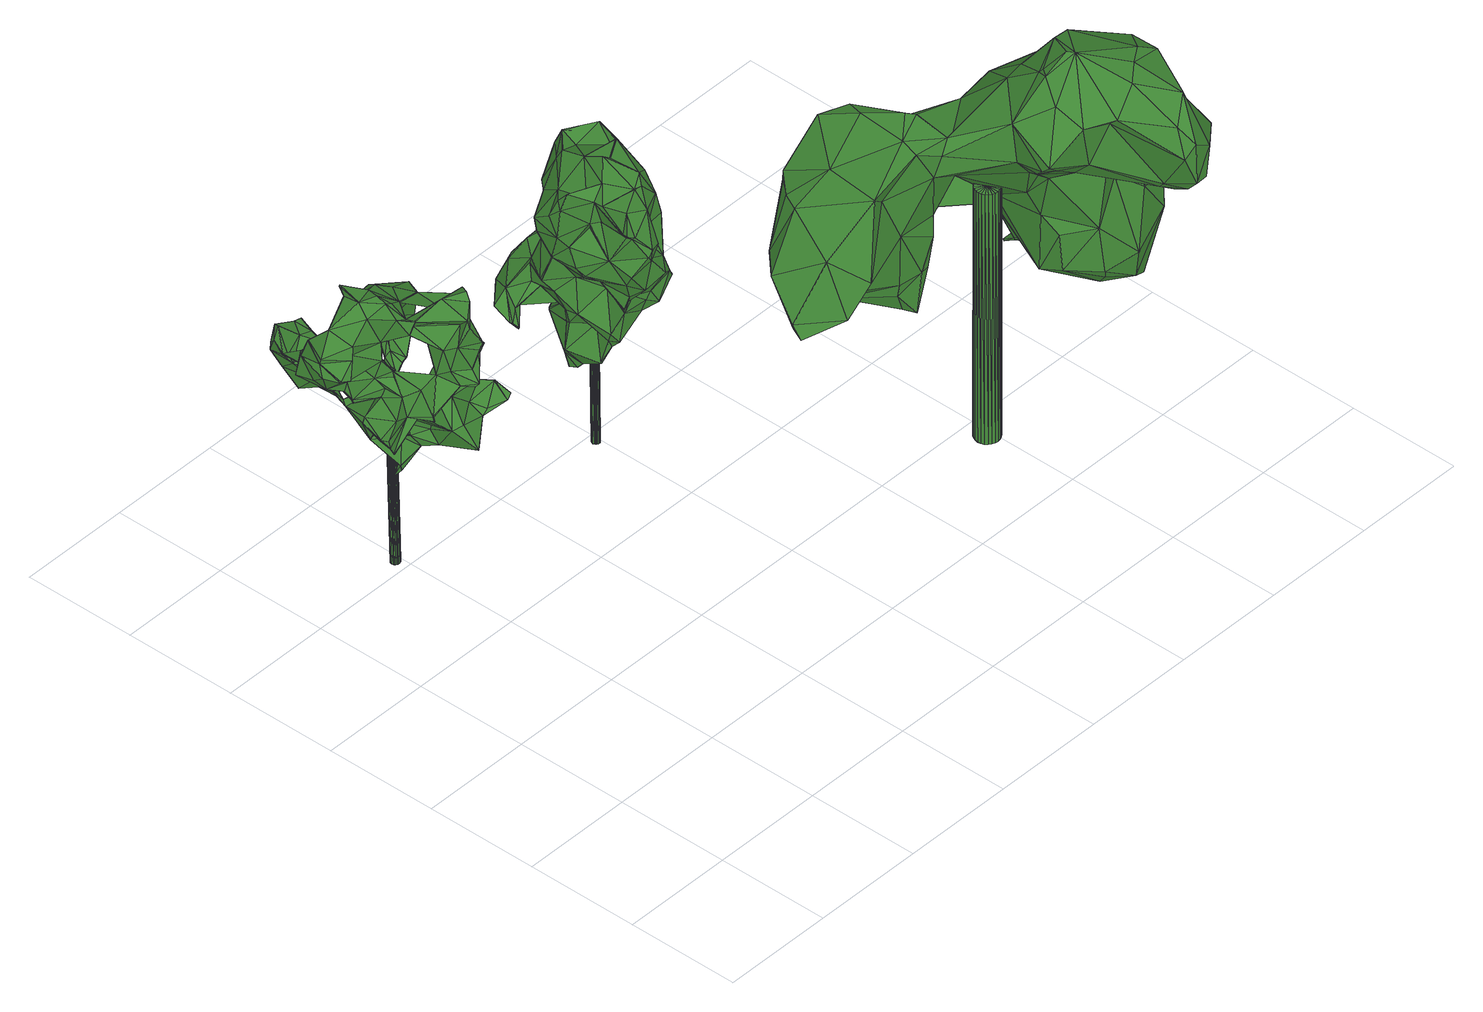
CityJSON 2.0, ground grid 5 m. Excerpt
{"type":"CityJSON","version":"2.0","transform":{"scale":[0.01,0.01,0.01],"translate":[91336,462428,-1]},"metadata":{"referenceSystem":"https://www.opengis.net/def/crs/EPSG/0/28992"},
"CityObjects":{
"tree1":{"type":"SolitaryVegetationObject","attributes":{"gtid":222,"crown_width_m":6.98,"crown_median_z":8.93,"trunk_H_m":9.17,"trunk_DBH_m":0.4,"trunk_radius_m":0.2,"trunk_base_height_m":-0.24,"original_gtid":"227"},"geometry":[{"type":"Solid","lod":"3","boundaries":[[[[0,1,2]],[[3,4,5]],[[6,1,0]],[[1,7,2]],[[8,9,10]],[[11,12,13]],[[14,15,16]],[[17,18,19]],[[20,19,18]],[[21,22,17]],[[23,24,25]],[[26,27,28]],[[29,30,31]],[[32,33,34]],[[35,36,37]],[[38,39,40]],[[41,39,38]],[[42,43,44]],[[45,46,47]],[[42,48,43]],[[49,50,40]],[[5,51,52]],[[53,52,51]],[[54,55,56]],[[57,58,59]],[[60,61,62]],[[63,64,20]],[[63,20,65]],[[52,53,66]],[[67,68,69]],[[69,68,70]],[[71,72,73]],[[62,17,74]],[[62,21,17]],[[75,76,7]],[[63,77,16]],[[34,78,79]],[[77,80,9]],[[81,9,80]],[[82,83,84]],[[82,84,85]],[[48,86,43]],[[38,87,88]],[[88,42,41]],[[44,41,42]],[[89,90,91]],[[2,7,76]],[[31,30,92]],[[70,68,93]],[[94,95,96]],[[36,97,98]],[[36,98,37]],[[99,55,100]],[[88,3,42]],[[101,102,103]],[[104,105,93]],[[5,42,3]],[[106,107,108]],[[107,106,109]],[[102,32,103]],[[110,111,65]],[[6,109,106]],[[106,112,6]],[[25,24,113]],[[24,19,113]],[[114,43,86]],[[44,43,114]],[[115,50,49]],[[116,117,103]],[[114,86,11]],[[114,11,13]],[[48,11,86]],[[118,119,120]],[[98,121,37]],[[63,122,77]],[[6,123,1]],[[7,1,123]],[[73,124,125]],[[73,125,71]],[[124,118,96]],[[126,127,128]],[[129,130,35]],[[131,132,133]],[[134,135,136]],[[137,134,136]],[[120,94,118]],[[138,139,140]],[[120,119,72]],[[14,141,15]],[[5,4,142]],[[143,135,144]],[[29,145,30]],[[146,7,123]],[[147,75,148]],[[56,98,97]],[[72,149,73]],[[90,150,101]],[[101,150,151]],[[152,151,150]],[[118,149,119]],[[124,149,118]],[[73,149,124]],[[72,119,149]],[[106,55,54]],[[71,125,153]],[[154,155,156]],[[157,94,120]],[[158,159,160]],[[31,161,66]],[[66,161,52]],[[75,162,76]],[[163,54,164]],[[103,132,165]],[[92,30,166]],[[167,58,168]],[[37,169,35]],[[66,53,81]],[[170,160,171]],[[172,60,173]],[[154,174,155]],[[10,155,174]],[[10,174,154]],[[34,175,176]],[[177,178,107]],[[179,133,176]],[[34,180,175]],[[10,181,182]],[[127,183,184]],[[185,78,47]],[[115,40,50]],[[186,187,188]],[[186,178,187]],[[179,189,133]],[[190,80,191]],[[190,81,80]],[[42,52,161]],[[5,52,42]],[[184,192,193]],[[184,193,182]],[[75,194,162]],[[88,87,3]],[[195,196,23]],[[104,93,67]],[[79,180,34]],[[197,157,198]],[[127,111,183]],[[172,138,60]],[[79,78,199]],[[23,196,160]],[[89,91,0]],[[69,200,67]],[[11,48,165]],[[93,155,10]],[[143,201,136]],[[143,136,135]],[[171,159,202]],[[203,204,46]],[[20,18,65]],[[78,185,199]],[[197,198,21]],[[10,205,93]],[[70,93,205]],[[171,206,170]],[[169,170,206]],[[71,22,72]],[[122,194,75]],[[101,151,102]],[[207,24,170]],[[100,163,173]],[[186,208,108]],[[209,210,25]],[[211,187,177]],[[212,111,110]],[[160,170,24]],[[28,27,213]],[[214,215,201]],[[175,180,179]],[[175,179,176]],[[27,197,213]],[[59,58,167]],[[56,97,216]],[[67,200,104]],[[163,164,173]],[[60,138,61]],[[128,127,184]],[[161,217,165]],[[103,165,217]],[[90,218,91]],[[157,95,94]],[[26,95,157]],[[38,40,219]],[[38,219,87]],[[15,141,32]],[[72,220,120]],[[128,147,126]],[[128,122,147]],[[56,216,54]],[[0,221,109]],[[0,109,6]],[[85,28,213]],[[132,131,116]],[[198,157,222]],[[121,188,223]],[[28,104,26]],[[161,165,48]],[[161,48,42]],[[133,132,176]],[[81,53,9]],[[55,224,56]],[[17,65,18]],[[129,169,139]],[[129,35,169]],[[24,225,19]],[[82,85,213]],[[191,182,181]],[[184,182,191]],[[172,139,138]],[[182,193,10]],[[226,227,146]],[[40,39,49]],[[16,228,229]],[[104,192,212]],[[161,31,92]],[[207,230,223]],[[112,226,146]],[[107,109,221]],[[157,27,26]],[[197,27,157]],[[209,231,16]],[[186,108,107]],[[107,178,186]],[[226,232,227]],[[199,233,79]],[[70,205,69]],[[200,69,205]],[[3,87,4]],[[106,54,163]],[[106,163,112]],[[123,6,112]],[[123,112,146]],[[160,159,171]],[[202,159,158]],[[143,214,201]],[[100,60,62]],[[173,60,100]],[[79,233,180]],[[28,105,104]],[[203,234,45]],[[46,45,234]],[[46,234,203]],[[36,54,216]],[[235,189,236]],[[179,236,189]],[[210,137,136]],[[188,237,223]],[[101,117,90]],[[122,238,194]],[[176,103,34]],[[67,93,68]],[[36,216,97]],[[227,162,194]],[[239,240,211]],[[241,211,240]],[[242,141,14]],[[32,34,103]],[[110,65,17]],[[191,9,53]],[[127,126,168]],[[113,64,243]],[[214,143,244]],[[45,242,203]],[[223,230,121]],[[92,114,13]],[[245,189,235]],[[10,193,205]],[[213,246,247]],[[105,156,155]],[[105,155,93]],[[151,152,243]],[[211,248,239]],[[177,248,211]],[[82,249,83]],[[23,210,250]],[[251,45,34]],[[92,217,161]],[[232,89,227]],[[89,162,227]],[[92,13,217]],[[33,251,34]],[[252,126,147]],[[190,219,115]],[[252,253,167]],[[147,253,252]],[[190,31,66]],[[17,22,153]],[[211,254,187]],[[188,187,254]],[[153,212,110]],[[184,191,80]],[[31,115,49]],[[102,151,32]],[[185,47,255]],[[17,153,110]],[[237,255,47]],[[191,181,9]],[[176,132,103]],[[16,242,14]],[[153,22,71]],[[84,256,85]],[[156,85,256]],[[156,256,84]],[[129,139,172]],[[170,169,207]],[[206,171,139]],[[206,139,169]],[[202,140,171]],[[202,61,138]],[[61,202,158]],[[61,158,62]],[[9,181,10]],[[122,128,77]],[[207,257,230]],[[32,151,15]],[[209,258,203]],[[204,203,258]],[[204,258,209]],[[121,259,257]],[[133,189,131]],[[144,260,83]],[[144,135,260]],[[261,235,233]],[[236,233,235]],[[25,113,204]],[[46,204,113]],[[178,177,187]],[[167,168,252]],[[126,252,168]],[[196,247,262]],[[237,47,46]],[[19,225,74]],[[227,59,146]],[[55,99,186]],[[129,172,164]],[[173,164,172]],[[205,263,200]],[[188,121,264]],[[8,154,135]],[[10,154,8]],[[65,265,266]],[[23,250,195]],[[31,41,29]],[[213,197,21]],[[16,15,243]],[[56,224,98]],[[251,141,242]],[[151,243,15]],[[37,257,169]],[[45,251,242]],[[230,257,259]],[[121,257,37]],[[223,208,186]],[[237,208,223]],[[116,12,132]],[[116,131,245]],[[245,131,189]],[[245,218,117]],[[245,117,116]],[[34,47,78]],[[45,47,34]],[[165,12,11]],[[132,12,165]],[[13,12,217]],[[223,186,99]],[[108,208,232]],[[108,232,226]],[[64,19,20]],[[210,215,244]],[[215,214,244]],[[158,21,62]],[[202,138,140]],[[24,207,99]],[[223,99,207]],[[168,265,127]],[[113,152,46]],[[108,226,112]],[[152,232,208]],[[210,229,137]],[[191,53,51]],[[113,243,152]],[[160,24,23]],[[195,250,247]],[[99,225,24]],[[95,26,267]],[[23,25,210]],[[195,247,196]],[[144,268,244]],[[49,39,31]],[[135,154,260]],[[100,225,99]],[[83,268,144]],[[209,229,210]],[[16,229,209]],[[243,64,63]],[[186,188,264]],[[163,100,55]],[[229,134,137]],[[135,134,8]],[[217,12,103]],[[116,103,12]],[[66,81,190]],[[205,193,263]],[[168,58,265]],[[58,266,265]],[[36,130,54]],[[164,54,130]],[[94,96,118]],[[96,95,124]],[[157,120,222]],[[125,124,95]],[[125,95,153]],[[163,55,112]],[[106,108,55]],[[108,112,55]],[[83,260,84]],[[25,204,209]],[[62,74,100]],[[74,225,100]],[[167,146,59]],[[184,80,128]],[[128,80,77]],[[247,250,244]],[[210,244,250]],[[144,244,143]],[[44,114,166]],[[92,166,114]],[[105,28,156]],[[85,156,28]],[[46,208,237]],[[152,208,46]],[[219,40,115]],[[0,269,221]],[[190,115,31]],[[210,136,215]],[[122,75,147]],[[179,233,236]],[[185,261,233]],[[179,180,233]],[[196,262,160]],[[160,262,158]],[[185,233,199]],[[29,41,145]],[[243,63,16]],[[98,264,121]],[[19,64,113]],[[17,19,74]],[[8,228,9]],[[87,142,4]],[[191,51,190]],[[77,228,16]],[[77,9,228]],[[8,134,228]],[[134,229,228]],[[186,264,98]],[[218,245,241]],[[241,245,211]],[[156,260,154]],[[156,84,260]],[[127,65,111]],[[98,224,186]],[[188,254,237]],[[255,237,254]],[[76,270,2]],[[0,2,270]],[[238,59,227]],[[57,59,238]],[[238,227,194]],[[211,245,254]],[[255,254,245]],[[65,127,265]],[[167,253,148]],[[167,148,146]],[[21,198,22]],[[147,148,253]],[[261,245,235]],[[146,148,7]],[[7,148,75]],[[103,117,101]],[[31,39,41]],[[255,261,185]],[[245,261,255]],[[232,152,150]],[[232,150,89]],[[90,89,150]],[[22,220,72]],[[198,220,22]],[[222,220,198]],[[222,120,220]],[[269,0,91]],[[65,266,63]],[[30,145,166]],[[41,166,145]],[[41,44,166]],[[41,38,88]],[[140,139,171]],[[190,51,219]],[[104,263,192]],[[200,263,104]],[[268,249,244]],[[63,266,122]],[[57,238,266]],[[238,122,266]],[[107,248,177]],[[107,221,248]],[[221,269,248]],[[239,271,240]],[[241,240,271]],[[271,248,269]],[[271,239,248]],[[136,201,215]],[[213,21,246]],[[57,266,58]],[[83,249,268]],[[82,213,249]],[[35,130,36]],[[270,89,0]],[[270,76,162]],[[270,162,89]],[[212,267,104]],[[21,158,246]],[[104,267,26]],[[218,241,91]],[[184,183,192]],[[269,241,271]],[[91,241,269]],[[186,224,55]],[[164,130,129]],[[121,230,259]],[[90,117,218]],[[246,158,262]],[[246,262,247]],[[192,183,111]],[[192,111,212]],[[153,267,212]],[[95,267,153]],[[247,244,213]],[[213,244,249]],[[192,263,193]],[[33,141,251]],[[32,141,33]],[[169,257,207]],[[242,16,231]],[[219,51,142]],[[203,231,209]],[[242,231,203]],[[219,142,87]],[[51,5,142]],[[272,273,274]],[[272,274,275]],[[275,274,276]],[[275,276,277]],[[274,273,278]],[[274,278,276]],[[276,278,279]],[[276,279,277]],[[278,273,280]],[[278,280,279]],[[279,280,281]],[[279,281,277]],[[280,273,282]],[[280,282,281]],[[281,282,283]],[[281,283,277]],[[282,273,284]],[[282,284,283]],[[283,284,285]],[[283,285,277]],[[284,273,286]],[[284,286,285]],[[285,286,287]],[[285,287,277]],[[286,273,288]],[[286,288,287]],[[287,288,289]],[[287,289,277]],[[288,273,290]],[[288,290,289]],[[289,290,291]],[[289,291,277]],[[290,273,292]],[[290,292,291]],[[291,292,293]],[[291,293,277]],[[292,273,294]],[[292,294,293]],[[293,294,295]],[[293,295,277]],[[294,273,296]],[[294,296,295]],[[295,296,297]],[[295,297,277]],[[296,273,298]],[[296,298,297]],[[297,298,299]],[[297,299,277]],[[298,273,300]],[[298,300,299]],[[299,300,301]],[[299,301,277]],[[300,273,302]],[[300,302,301]],[[301,302,303]],[[301,303,277]],[[302,273,304]],[[302,304,303]],[[303,304,305]],[[303,305,277]],[[304,273,306]],[[304,306,305]],[[305,306,307]],[[305,307,277]],[[306,273,308]],[[306,308,307]],[[307,308,309]],[[307,309,277]],[[308,273,310]],[[308,310,309]],[[309,310,311]],[[309,311,277]],[[310,273,312]],[[310,312,311]],[[311,312,313]],[[311,313,277]],[[312,273,314]],[[312,314,313]],[[313,314,315]],[[313,315,277]],[[314,273,316]],[[314,316,315]],[[315,316,317]],[[315,317,277]],[[316,273,318]],[[316,318,317]],[[317,318,319]],[[317,319,277]],[[318,273,320]],[[318,320,319]],[[319,320,321]],[[319,321,277]],[[320,273,272]],[[320,272,321]],[[321,272,275]],[[321,275,277]]]]}]},
"tree2":{"type":"SolitaryVegetationObject","attributes":{"gtid":200,"crown_width_m":6.26,"crown_median_z":8.49,"trunk_H_m":8.62,"trunk_DBH_m":0.339,"trunk_radius_m":0.17,"trunk_base_height_m":-0.13,"original_gtid":"205"},"geometry":[{"type":"Solid","lod":"3","boundaries":[[[[322,323,324]],[[322,324,325]],[[326,327,328]],[[329,330,331]],[[332,333,334]],[[335,336,337]],[[338,339,340]],[[341,337,338]],[[341,335,337]],[[330,342,343]],[[344,345,346]],[[347,348,349]],[[350,346,351]],[[352,353,354]],[[355,356,357]],[[358,359,360]],[[361,362,363]],[[364,365,366]],[[367,368,369]],[[370,371,372]],[[373,374,375]],[[376,377,378]],[[365,379,366]],[[380,381,382]],[[380,382,383]],[[380,383,381]],[[384,385,386]],[[387,340,383]],[[388,389,390]],[[391,392,393]],[[394,395,363]],[[396,397,398]],[[399,342,400]],[[323,401,324]],[[402,324,401]],[[403,404,405]],[[387,404,406]],[[403,406,404]],[[390,326,388]],[[407,408,409]],[[326,328,388]],[[410,381,411]],[[410,411,412]],[[413,414,415]],[[416,352,417]],[[338,337,339]],[[381,410,382]],[[418,419,420]],[[421,422,369]],[[423,424,425]],[[426,425,424]],[[326,390,427]],[[323,428,335]],[[426,392,412]],[[361,429,362]],[[430,431,432]],[[363,362,394]],[[423,385,384]],[[394,362,433]],[[434,435,436]],[[437,438,439]],[[328,440,441]],[[382,405,442]],[[382,442,383]],[[345,443,444]],[[445,446,447]],[[323,322,448]],[[417,352,354]],[[449,356,355]],[[384,386,392]],[[386,450,451]],[[451,450,413]],[[345,351,346]],[[452,453,366]],[[452,454,429]],[[454,362,429]],[[455,456,352]],[[427,333,326]],[[371,457,372]],[[425,458,385]],[[419,385,458]],[[328,441,388]],[[389,388,441]],[[459,460,461]],[[459,462,460]],[[463,464,448]],[[463,448,322]],[[465,466,467]],[[468,469,470]],[[471,447,446]],[[472,348,333]],[[472,333,332]],[[473,325,474]],[[334,473,332]],[[357,475,476]],[[434,477,435]],[[475,435,477]],[[478,479,480]],[[361,449,355]],[[481,482,483]],[[361,355,484]],[[451,413,393]],[[485,464,463]],[[417,486,416]],[[422,377,367]],[[487,379,488]],[[390,389,489]],[[387,406,490]],[[443,345,344]],[[491,474,324]],[[459,426,412]],[[363,395,361]],[[449,361,395]],[[449,395,482]],[[351,373,350]],[[327,333,348]],[[403,439,438]],[[411,459,412]],[[470,389,441]],[[408,492,431]],[[452,429,493]],[[494,408,430]],[[490,406,495]],[[375,496,350]],[[375,350,373]],[[400,497,399]],[[474,325,324]],[[378,490,498]],[[398,397,336]],[[455,416,499]],[[455,352,416]],[[500,331,330]],[[443,331,500]],[[431,501,432]],[[412,392,391]],[[425,385,423]],[[502,503,386]],[[386,503,450]],[[482,356,449]],[[504,485,505]],[[474,480,473]],[[448,464,506]],[[507,508,395]],[[439,509,437]],[[510,437,509]],[[511,509,439]],[[426,424,392]],[[326,333,327]],[[347,512,513]],[[483,514,515]],[[329,331,443]],[[494,482,508]],[[339,337,397]],[[421,369,368]],[[516,391,517]],[[516,517,518]],[[519,407,409]],[[519,409,450]],[[519,450,407]],[[463,505,485]],[[520,505,463]],[[444,521,468]],[[433,522,394]],[[395,508,482]],[[504,514,494]],[[343,342,399]],[[349,456,523]],[[474,491,478]],[[396,524,371]],[[325,463,322]],[[473,463,325]],[[436,435,475]],[[436,525,343]],[[526,527,528]],[[360,527,358]],[[344,346,495]],[[468,345,444]],[[529,347,499]],[[350,486,530]],[[352,456,349]],[[504,489,514]],[[496,531,416]],[[476,365,355]],[[532,434,533]],[[355,364,484]],[[501,504,432]],[[501,485,504]],[[430,408,431]],[[468,470,374]],[[485,501,464]],[[347,440,348]],[[327,348,440]],[[534,375,374]],[[530,535,536]],[[530,486,535]],[[327,440,328]],[[511,537,532]],[[518,537,511]],[[461,425,426]],[[461,426,459]],[[441,374,470]],[[468,351,345]],[[468,373,351]],[[488,379,365]],[[534,441,347]],[[360,346,527]],[[359,346,360]],[[366,379,452]],[[340,538,383]],[[340,339,538]],[[454,539,540]],[[480,541,473]],[[479,541,480]],[[526,528,542]],[[526,542,527]],[[447,543,544]],[[356,481,357]],[[393,517,391]],[[391,516,410]],[[497,406,403]],[[391,410,412]],[[481,356,482]],[[410,516,545]],[[518,545,516]],[[517,393,413]],[[515,469,468]],[[420,419,546]],[[533,511,532]],[[476,355,357]],[[346,530,536]],[[441,534,374]],[[450,379,487]],[[392,386,451]],[[392,451,393]],[[349,523,347]],[[411,547,544]],[[475,477,487]],[[354,528,417]],[[361,493,429]],[[478,480,474]],[[455,499,456]],[[364,453,484]],[[484,453,361]],[[497,400,406]],[[366,453,364]],[[542,528,354]],[[347,456,499]],[[523,456,347]],[[453,452,493]],[[367,548,368]],[[462,459,544]],[[411,544,459]],[[336,335,428]],[[444,481,521]],[[347,441,440]],[[407,418,492]],[[403,405,439]],[[487,549,414]],[[550,551,463]],[[341,548,542]],[[338,548,341]],[[402,401,552]],[[478,553,479]],[[390,489,504]],[[494,430,504]],[[430,432,504]],[[403,438,497]],[[542,548,376]],[[494,508,408]],[[517,413,518]],[[450,503,418]],[[343,510,533]],[[398,524,396]],[[448,554,323]],[[494,514,482]],[[453,493,361]],[[496,486,350]],[[416,486,496]],[[347,529,512]],[[498,495,358]],[[555,553,353]],[[501,431,506]],[[452,379,450]],[[354,353,478]],[[457,492,372]],[[492,408,407]],[[514,483,482]],[[350,530,346]],[[471,396,371]],[[556,557,500]],[[397,538,339]],[[387,490,340]],[[402,552,491]],[[413,415,518]],[[537,518,415]],[[450,414,413]],[[537,415,532]],[[354,552,542]],[[520,427,505]],[[427,390,505]],[[460,370,546]],[[558,401,341]],[[365,364,355]],[[556,357,557]],[[521,481,483]],[[335,401,323]],[[373,468,374]],[[346,536,527]],[[552,401,558]],[[343,438,510]],[[437,510,438]],[[507,409,408]],[[410,545,559]],[[529,499,531]],[[367,377,548]],[[381,560,547]],[[500,444,443]],[[346,359,495]],[[504,505,390]],[[529,531,512]],[[467,506,465]],[[418,420,492]],[[533,436,343]],[[384,424,423]],[[392,424,384]],[[431,466,561]],[[476,475,488]],[[488,475,487]],[[543,562,462]],[[419,458,546]],[[409,539,454]],[[476,488,365]],[[428,524,398]],[[477,549,487]],[[375,531,496]],[[500,525,556]],[[471,562,543]],[[368,548,421]],[[436,533,434]],[[491,552,478]],[[354,478,552]],[[419,418,503]],[[434,549,477]],[[415,549,434]],[[501,506,464]],[[421,377,422]],[[330,525,500]],[[343,525,330]],[[533,509,511]],[[463,551,427]],[[415,434,532]],[[462,544,543]],[[421,340,377]],[[329,495,330]],[[420,372,492]],[[420,546,372]],[[370,372,546]],[[407,450,418]],[[500,557,444]],[[481,444,557]],[[481,557,357]],[[340,421,338]],[[548,338,421]],[[416,531,499]],[[561,466,465]],[[506,561,465]],[[383,538,563]],[[359,358,495]],[[487,414,450]],[[324,402,491]],[[466,431,492]],[[466,492,457]],[[466,457,524]],[[466,524,467]],[[371,524,457]],[[564,323,554]],[[564,554,467]],[[520,463,427]],[[545,565,566]],[[566,559,545]],[[399,438,343]],[[383,442,387]],[[472,553,555]],[[376,548,377]],[[490,495,498]],[[330,495,342]],[[341,542,552]],[[552,558,341]],[[357,556,475]],[[461,458,425]],[[460,458,461]],[[358,527,498]],[[512,375,513]],[[471,446,396]],[[397,396,446]],[[502,386,385]],[[539,395,522]],[[409,454,450]],[[527,417,528]],[[454,452,450]],[[411,381,547]],[[397,337,336]],[[506,554,448]],[[439,405,565]],[[336,428,398]],[[527,535,417]],[[486,417,535]],[[521,515,468]],[[483,515,521]],[[546,458,460]],[[381,383,563]],[[381,563,560]],[[447,471,543]],[[507,408,508]],[[397,445,538]],[[397,446,445]],[[512,531,375]],[[341,401,335]],[[378,377,490]],[[563,538,445]],[[445,447,563]],[[490,377,340]],[[344,495,329]],[[443,344,329]],[[406,400,495]],[[400,342,495]],[[536,535,527]],[[395,394,522]],[[376,378,498]],[[527,376,498]],[[527,542,376]],[[502,385,503]],[[419,503,385]],[[462,562,460]],[[460,562,370]],[[371,562,471]],[[370,562,371]],[[473,550,463]],[[473,334,550]],[[428,564,524]],[[353,553,478]],[[475,525,436]],[[556,525,475]],[[387,442,404]],[[405,404,442]],[[395,539,507]],[[507,539,409]],[[454,540,362]],[[362,540,433]],[[433,540,522]],[[522,540,539]],[[534,513,375]],[[347,513,534]],[[367,369,422]],[[514,489,469]],[[510,509,533]],[[399,497,438]],[[566,567,382]],[[405,382,567]],[[565,405,567]],[[565,567,566]],[[415,414,549]],[[515,514,469]],[[431,568,506]],[[561,506,568]],[[561,568,431]],[[447,547,563]],[[563,547,560]],[[447,544,547]],[[389,469,489]],[[470,469,389]],[[348,472,555]],[[349,348,555]],[[349,555,352]],[[353,352,555]],[[479,553,472]],[[332,479,472]],[[382,410,559]],[[473,541,332]],[[332,541,479]],[[545,518,569]],[[511,569,518]],[[334,551,550]],[[427,551,333]],[[334,333,551]],[[382,559,566]],[[569,565,545]],[[439,565,511]],[[569,511,565]],[[467,524,564]],[[428,323,564]],[[506,467,554]],[[570,571,572]],[[570,572,573]],[[573,572,574]],[[573,574,575]],[[572,571,576]],[[572,576,574]],[[574,576,577]],[[574,577,575]],[[576,571,578]],[[576,578,577]],[[577,578,579]],[[577,579,575]],[[578,571,580]],[[578,580,579]],[[579,580,581]],[[579,581,575]],[[580,571,582]],[[580,582,581]],[[581,582,583]],[[581,583,575]],[[582,571,584]],[[582,584,583]],[[583,584,585]],[[583,585,575]],[[584,571,586]],[[584,586,585]],[[585,586,587]],[[585,587,575]],[[586,571,588]],[[586,588,587]],[[587,588,589]],[[587,589,575]],[[588,571,590]],[[588,590,589]],[[589,590,591]],[[589,591,575]],[[590,571,592]],[[590,592,591]],[[591,592,593]],[[591,593,575]],[[592,571,594]],[[592,594,593]],[[593,594,595]],[[593,595,575]],[[594,571,596]],[[594,596,595]],[[595,596,597]],[[595,597,575]],[[596,571,598]],[[596,598,597]],[[597,598,599]],[[597,599,575]],[[598,571,600]],[[598,600,599]],[[599,600,601]],[[599,601,575]],[[600,571,602]],[[600,602,601]],[[601,602,603]],[[601,603,575]],[[602,571,604]],[[602,604,603]],[[603,604,605]],[[603,605,575]],[[604,571,606]],[[604,606,605]],[[605,606,607]],[[605,607,575]],[[606,571,608]],[[606,608,607]],[[607,608,609]],[[607,609,575]],[[608,571,610]],[[608,610,609]],[[609,610,611]],[[609,611,575]],[[610,571,612]],[[610,612,611]],[[611,612,613]],[[611,613,575]],[[612,571,614]],[[612,614,613]],[[613,614,615]],[[613,615,575]],[[614,571,616]],[[614,616,615]],[[615,616,617]],[[615,617,575]],[[616,571,618]],[[616,618,617]],[[617,618,619]],[[617,619,575]],[[618,571,570]],[[618,570,619]],[[619,570,573]],[[619,573,575]]]]}]},
"tree3":{"type":"SolitaryVegetationObject","attributes":{"gtid":121,"crown_width_m":14.12,"crown_median_z":12.06,"trunk_H_m":12.24,"trunk_DBH_m":1.06,"trunk_radius_m":0.531,"trunk_base_height_m":-0.18,"original_gtid":"125"},"geometry":[{"type":"Solid","lod":"3","boundaries":[[[[620,621,622]],[[623,624,625]],[[626,627,628]],[[629,630,631]],[[632,633,634]],[[635,636,637]],[[638,639,640]],[[641,640,639]],[[642,643,644]],[[643,645,644]],[[646,630,629]],[[647,648,649]],[[650,651,652]],[[653,654,655]],[[649,643,656]],[[657,658,654]],[[641,659,660]],[[661,662,663]],[[664,665,666]],[[667,668,656]],[[669,670,671]],[[672,673,674]],[[675,674,673]],[[676,677,654]],[[648,678,679]],[[680,681,682]],[[683,667,684]],[[645,643,649]],[[685,664,686]],[[629,650,687]],[[688,684,689]],[[690,682,681]],[[640,691,621]],[[692,693,642]],[[694,642,693]],[[666,686,664]],[[695,696,697]],[[647,656,668]],[[660,640,641]],[[651,650,635]],[[698,699,700]],[[698,700,701]],[[620,682,702]],[[631,635,650]],[[631,650,629]],[[629,687,646]],[[620,622,703]],[[704,705,706]],[[647,649,656]],[[707,708,709]],[[707,709,710]],[[711,663,662]],[[627,712,706]],[[626,713,712]],[[714,715,716]],[[716,715,717]],[[718,719,684]],[[691,720,622]],[[689,721,722]],[[699,723,665]],[[686,626,685]],[[706,664,627]],[[724,721,689]],[[725,726,655]],[[656,724,667]],[[727,728,729]],[[655,726,730]],[[731,730,726]],[[732,731,733]],[[732,733,734]],[[654,677,725]],[[627,685,628]],[[626,628,685]],[[661,663,735]],[[661,735,714]],[[666,665,736]],[[733,731,677]],[[655,730,737]],[[666,736,738]],[[680,739,740]],[[660,741,640]],[[693,742,743]],[[683,729,708]],[[744,686,666]],[[744,666,738]],[[673,672,745]],[[673,745,746]],[[747,748,737]],[[749,750,751]],[[699,705,752]],[[631,630,753]],[[754,755,756]],[[711,755,754]],[[757,674,758]],[[672,674,757]],[[759,736,662]],[[738,736,759]],[[637,636,760]],[[699,665,705]],[[686,761,626]],[[744,761,686]],[[762,639,763]],[[735,764,765]],[[754,764,735]],[[736,766,662]],[[767,768,769]],[[662,766,755]],[[722,721,673]],[[638,640,770]],[[621,770,640]],[[679,645,649]],[[627,664,685]],[[730,731,771]],[[664,706,665]],[[691,622,621]],[[648,647,668]],[[648,668,678]],[[772,634,773]],[[758,774,671]],[[762,701,639]],[[637,697,696]],[[634,772,775]],[[723,698,776]],[[742,764,777]],[[742,777,743]],[[690,778,779]],[[683,780,678]],[[734,733,623]],[[690,781,682]],[[626,712,627]],[[776,782,723]],[[720,783,622]],[[784,622,783]],[[785,786,747]],[[634,787,632]],[[724,684,667]],[[667,683,668]],[[678,668,683]],[[689,722,688]],[[688,722,746]],[[676,624,623]],[[746,722,673]],[[716,717,658]],[[649,648,679]],[[653,748,788]],[[733,677,676]],[[672,718,745]],[[672,727,718]],[[731,726,677]],[[789,790,744]],[[713,626,790]],[[780,708,707]],[[655,654,725]],[[632,704,791]],[[792,704,632]],[[767,692,768]],[[725,677,726]],[[634,775,787]],[[766,782,755]],[[792,632,787]],[[690,793,781]],[[779,793,690]],[[708,780,683]],[[635,631,636]],[[770,621,794]],[[670,795,778]],[[750,773,751]],[[772,773,750]],[[736,723,766]],[[665,723,736]],[[784,783,796]],[[637,696,651]],[[635,637,651]],[[680,740,681]],[[643,670,669]],[[723,782,766]],[[706,712,704]],[[756,776,797]],[[778,795,779]],[[720,691,798]],[[720,798,687]],[[758,671,778]],[[727,672,757]],[[640,741,799]],[[644,768,642]],[[631,753,636]],[[683,684,719]],[[800,801,802]],[[803,804,659]],[[732,771,731]],[[713,790,789]],[[728,708,729]],[[805,675,724]],[[682,781,702]],[[634,633,773]],[[764,754,756]],[[771,737,730]],[[764,756,777]],[[791,751,633]],[[747,737,771]],[[805,669,806]],[[807,808,720]],[[718,688,745]],[[718,684,688]],[[809,660,810]],[[811,702,797]],[[811,762,794]],[[676,623,733]],[[743,777,781]],[[689,684,724]],[[692,642,768]],[[682,620,703]],[[637,760,812]],[[784,813,814]],[[675,673,721]],[[721,724,675]],[[728,709,708]],[[812,815,637]],[[713,749,751]],[[713,789,749]],[[783,808,696]],[[637,695,697]],[[786,816,788]],[[657,788,816]],[[817,806,671]],[[732,785,771]],[[716,749,789]],[[639,638,763]],[[640,798,691]],[[770,763,638]],[[770,762,763]],[[727,719,718]],[[729,719,727]],[[818,819,820]],[[694,819,785]],[[694,765,819]],[[717,715,624]],[[796,783,696]],[[670,785,795]],[[785,670,694]],[[821,822,803]],[[702,794,620]],[[620,794,621]],[[732,765,785]],[[660,659,810]],[[642,670,643]],[[695,710,796]],[[662,755,711]],[[756,782,776]],[[755,782,756]],[[805,823,675]],[[639,701,641]],[[714,624,715]],[[636,753,760]],[[779,795,785]],[[694,670,642]],[[811,701,762]],[[641,701,659]],[[701,803,659]],[[663,754,735]],[[663,711,754]],[[796,696,695]],[[807,651,808]],[[651,696,808]],[[661,802,662]],[[759,662,802]],[[714,802,661]],[[746,745,688]],[[682,703,680]],[[792,820,824]],[[791,712,751]],[[712,791,704]],[[778,690,740]],[[788,748,747]],[[681,740,690]],[[743,793,694]],[[770,794,762]],[[824,820,692]],[[694,779,765]],[[779,785,765]],[[743,781,793]],[[656,805,724]],[[818,787,775]],[[796,825,784]],[[727,826,728]],[[827,826,727]],[[824,704,792]],[[752,704,824]],[[751,773,633]],[[800,789,744]],[[692,767,821]],[[828,821,767]],[[751,712,713]],[[683,719,729]],[[810,659,804]],[[760,753,810]],[[810,804,829]],[[810,829,760]],[[701,821,803]],[[829,804,828]],[[799,741,646]],[[799,646,687]],[[632,791,633]],[[760,829,812]],[[694,793,779]],[[678,780,830]],[[699,698,723]],[[811,794,702]],[[828,831,829]],[[669,671,806]],[[823,805,806]],[[832,774,758]],[[828,822,821]],[[646,741,630]],[[799,687,798]],[[799,798,640]],[[630,741,809]],[[743,694,693]],[[657,653,788]],[[775,816,786]],[[792,787,820]],[[787,818,820]],[[775,772,816]],[[772,657,816]],[[657,716,658]],[[785,775,786]],[[774,832,823]],[[774,823,817]],[[778,833,758]],[[757,758,833]],[[749,716,750]],[[752,700,699]],[[701,700,821]],[[797,776,834]],[[797,834,811]],[[800,744,801]],[[655,737,748]],[[823,806,817]],[[710,695,707]],[[757,833,727]],[[693,692,742]],[[652,651,807]],[[652,807,720]],[[655,748,653]],[[826,827,710]],[[740,833,778]],[[784,703,622]],[[644,679,831]],[[644,645,679]],[[812,829,831]],[[812,831,679]],[[670,778,671]],[[785,747,771]],[[812,679,830]],[[833,827,727]],[[687,650,652]],[[833,740,827]],[[756,797,777]],[[643,669,656]],[[626,761,790]],[[744,790,761]],[[824,692,752]],[[714,716,789]],[[809,741,660]],[[735,625,714]],[[658,676,654]],[[653,657,654]],[[765,625,735]],[[750,716,657]],[[750,657,772]],[[775,785,819]],[[818,775,819]],[[804,822,828]],[[623,625,734]],[[765,732,625]],[[734,625,732]],[[753,809,810]],[[630,809,753]],[[714,625,624]],[[804,803,822]],[[764,819,765]],[[692,820,819]],[[692,819,764]],[[789,802,714]],[[656,669,805]],[[811,698,701]],[[834,698,811]],[[828,767,831]],[[831,767,769]],[[752,692,821]],[[658,624,676]],[[717,624,658]],[[814,739,680]],[[720,808,783]],[[687,652,720]],[[784,825,813]],[[796,710,825]],[[704,752,705]],[[665,706,705]],[[802,801,759]],[[738,801,744]],[[759,801,738]],[[834,776,698]],[[821,700,752]],[[679,678,830]],[[740,739,827]],[[827,739,710]],[[774,817,671]],[[800,802,789]],[[707,815,780]],[[703,784,814]],[[703,814,680]],[[747,786,788]],[[764,742,692]],[[781,777,702]],[[797,702,777]],[[769,768,831]],[[831,768,644]],[[830,815,812]],[[695,637,815]],[[707,695,815]],[[830,780,815]],[[813,710,739]],[[814,813,739]],[[813,825,710]],[[758,674,832]],[[823,674,675]],[[823,832,674]],[[826,709,728]],[[710,709,826]],[[835,836,837]],[[835,837,838]],[[838,837,839]],[[838,839,840]],[[837,836,841]],[[837,841,839]],[[839,841,842]],[[839,842,840]],[[841,836,843]],[[841,843,842]],[[842,843,844]],[[842,844,840]],[[843,836,845]],[[843,845,844]],[[844,845,846]],[[844,846,840]],[[845,836,847]],[[845,847,846]],[[846,847,848]],[[846,848,840]],[[847,836,849]],[[847,849,848]],[[848,849,850]],[[848,850,840]],[[849,836,851]],[[849,851,850]],[[850,851,852]],[[850,852,840]],[[851,836,853]],[[851,853,852]],[[852,853,854]],[[852,854,840]],[[853,836,855]],[[853,855,854]],[[854,855,856]],[[854,856,840]],[[855,836,857]],[[855,857,856]],[[856,857,858]],[[856,858,840]],[[857,836,859]],[[857,859,858]],[[858,859,860]],[[858,860,840]],[[859,836,861]],[[859,861,860]],[[860,861,862]],[[860,862,840]],[[861,836,863]],[[861,863,862]],[[862,863,864]],[[862,864,840]],[[863,836,865]],[[863,865,864]],[[864,865,866]],[[864,866,840]],[[865,836,867]],[[865,867,866]],[[866,867,868]],[[866,868,840]],[[867,836,869]],[[867,869,868]],[[868,869,870]],[[868,870,840]],[[869,836,871]],[[869,871,870]],[[870,871,872]],[[870,872,840]],[[871,836,873]],[[871,873,872]],[[872,873,874]],[[872,874,840]],[[873,836,875]],[[873,875,874]],[[874,875,876]],[[874,876,840]],[[875,836,877]],[[875,877,876]],[[876,877,878]],[[876,878,840]],[[877,836,879]],[[877,879,878]],[[878,879,880]],[[878,880,840]],[[879,836,881]],[[879,881,880]],[[880,881,882]],[[880,882,840]],[[881,836,883]],[[881,883,882]],[[882,883,884]],[[882,884,840]],[[883,836,835]],[[883,835,884]],[[884,835,838]],[[884,838,840]]]]}]}
},
"vertices":[
[571,2272,1231],[670,2257,1149],[623,2339,1089],[364,2442,786],[356,2418,790],[335,2407,800],[710,2198,1200],[688,2301,1047],[317,2073,829],[383,2218,789],[396,2108,683],[228,2433,1086],[226,2389,1047],[246,2431,1145],[294,2101,925],[296,2106,939],[402,2058,911],[613,1932,929],[545,1908,893],[465,1914,988],[424,1969,947],[596,1877,895],[762,1898,862],[406,1803,956],[510,1880,1052],[462,1913,989],[620,1862,667],[606,1756,697],[549,1901,677],[424,2421,1015],[422,2420,1016],[431,2369,983],[259,2117,999],[257,2116,998],[168,2122,1059],[584,1780,1285],[646,1836,1343],[575,1783,1325],[423,2446,827],[503,2406,844],[511,2403,838],[414,2484,936],[286,2445,915],[277,2490,1036],[302,2501,1046],[270,2107,1039],[399,2051,1092],[275,2092,1174],[248,2471,1007],[533,2399,851],[534,2397,848],[370,2340,823],[335,2329,887],[370,2270,839],[700,1931,1298],[636,1954,1248],[699,1920,1337],[582,2115,936],[584,2114,934],[601,2111,949],[610,1815,1093],[593,1820,1052],[618,1901,984],[418,2053,949],[439,2026,1007],[523,2075,859],[376,2294,907],[483,2026,528],[480,2025,528],[464,2049,497],[462,2047,499],[765,1900,862],[788,1838,877],[790,1860,845],[616,1903,984],[591,2261,1045],[611,2296,1060],[501,2143,851],[174,2005,1163],[127,2011,1177],[397,2242,800],[373,2268,841],[546,1920,865],[403,1993,840],[413,2012,823],[555,1950,722],[256,2476,1032],[387,2427,791],[383,2462,790],[495,2200,1166],[401,2257,1192],[403,2258,1195],[353,2418,1042],[471,2022,557],[734,1826,766],[696,1877,745],[763,1826,773],[659,1864,1371],[570,1908,1365],[535,1948,1157],[599,1914,1098],[303,2158,1142],[271,2111,1039],[193,2244,1091],[534,1974,643],[530,1973,644],[657,2108,1232],[540,2092,1269],[540,2091,1266],[609,2186,1243],[649,1994,808],[510,2039,792],[656,2107,1229],[437,2030,1033],[258,2457,1132],[474,2367,836],[218,2237,1161],[274,2184,1169],[795,1794,797],[820,1788,822],[792,1778,811],[449,1931,1315],[561,2182,936],[709,2192,1118],[785,1834,783],[767,1869,802],[565,2152,905],[532,2124,850],[530,2161,859],[653,1778,1177],[622,1829,1307],[178,2239,1184],[190,2245,1092],[154,2235,1190],[295,1964,822],[294,1964,818],[275,1899,832],[301,1930,831],[601,1782,1076],[636,1777,1152],[589,1737,1040],[293,2106,939],[375,2392,801],[275,1897,828],[303,1930,827],[424,2476,1047],[698,2158,1071],[564,2182,934],[589,2195,1010],[821,1791,822],[409,2159,1172],[363,2104,1041],[416,2084,1089],[711,1929,791],[377,2060,765],[493,2039,675],[508,2007,690],[702,1822,766],[568,1807,1017],[579,1748,1025],[543,1789,1028],[273,2379,976],[590,2261,1049],[685,1953,1248],[638,1869,1222],[223,2390,1045],[385,2474,1058],[604,2111,948],[578,2125,914],[537,1797,1212],[526,1823,1091],[587,1735,1040],[666,1782,1164],[657,1882,1167],[424,2100,708],[119,2139,1123],[110,2220,1110],[454,2123,1333],[476,2074,1310],[108,2193,1221],[103,2080,1175],[408,2176,753],[417,2169,745],[503,2100,806],[496,2132,802],[214,2033,1218],[465,1993,1284],[447,2075,1324],[425,2002,1300],[160,2216,1215],[440,2357,842],[398,2244,798],[513,2052,699],[425,2103,707],[585,2194,1010],[390,1780,955],[408,1801,954],[579,1806,805],[701,1889,796],[129,2011,1179],[495,2077,562],[244,1851,850],[583,1749,1024],[388,2076,1002],[433,2029,1033],[492,2076,562],[598,1781,1078],[519,1853,1177],[415,2068,1162],[421,1969,949],[377,1905,914],[387,2156,1324],[608,1999,746],[530,1818,800],[246,1851,848],[246,1853,850],[699,1918,1334],[253,2387,1024],[379,2231,1222],[408,2403,809],[785,1838,876],[548,2219,1275],[730,1824,784],[427,1939,1262],[570,1909,1361],[574,1918,1088],[595,2168,1121],[584,2189,1041],[337,2080,843],[379,1959,863],[461,1950,1276],[415,2050,949],[495,2196,1166],[114,2105,1226],[361,2100,1041],[95,2145,1332],[93,2146,1330],[412,2070,1164],[577,2170,966],[396,2258,1345],[394,2258,1343],[394,2236,1305],[294,2103,940],[390,2079,1002],[402,1877,909],[238,2172,1275],[544,1905,893],[418,1841,914],[476,2187,1312],[412,1969,866],[390,1783,956],[258,2113,999],[578,2150,934],[580,2172,964],[381,2109,1271],[262,2073,1233],[509,2036,793],[597,1840,1264],[435,2025,1008],[605,1870,1261],[383,2030,791],[142,2126,1216],[449,1899,944],[496,2040,674],[451,1934,1316],[550,2110,894],[548,2111,896],[616,1913,704],[380,1958,860],[431,2228,1276],[599,2212,1188],[397,2260,1342],[495,2052,76],[475,2052,76],[494,2057,76],[486,2071,994],[485,2076,994],[466,2072,993],[493,2062,76],[483,2081,993],[490,2066,76],[480,2086,993],[485,2069,76],[476,2089,993],[481,2071,76],[471,2091,993],[476,2072,76],[466,2092,993],[470,2071,76],[461,2091,993],[465,2070,76],[456,2089,993],[461,2066,76],[452,2086,993],[458,2062,76],[449,2082,993],[456,2058,76],[446,2077,993],[455,2052,76],[446,2072,993],[456,2047,76],[446,2067,993],[457,2042,76],[448,2062,993],[461,2038,76],[451,2058,994],[465,2035,76],[455,2055,994],[469,2033,76],[460,2052,994],[475,2032,76],[465,2052,994],[480,2033,77],[470,2052,994],[485,2034,77],[475,2054,994],[489,2038,76],[479,2057,994],[492,2042,76],[483,2061,994],[494,2046,76],[485,2066,994],
[1354,1666,1111],[1446,1681,988],[1435,1641,1158],[1409,1630,1197],[1240,1918,1368],[1247,1890,1459],[1246,1934,1406],[1687,2010,1147],[1659,2102,1064],[1545,2024,1156],[1321,1677,1335],[1311,1812,1424],[1318,1678,1334],[1579,1697,983],[1562,1757,870],[1652,1743,920],[1640,1793,975],[1687,1763,871],[1721,1897,915],[1623,1750,1006],[1765,2165,1044],[1656,2183,988],[1585,2077,1266],[1560,2150,1257],[1598,2079,1276],[1437,1977,1475],[1374,1830,1465],[1435,1882,1529],[1618,2070,1420],[1554,2170,1325],[1547,1800,1428],[1514,1758,1406],[1614,1778,1297],[1356,2263,903],[1387,2218,978],[1453,2211,990],[1764,1993,1216],[1743,2071,1201],[1757,1995,1235],[1315,2306,775],[1245,2231,727],[1194,2207,775],[1357,2308,775],[1363,2218,841],[1346,2201,795],[1573,1986,1103],[1534,1882,1005],[1508,2002,962],[1432,1833,641],[1424,1788,689],[1419,1838,671],[1530,2205,1359],[1457,2132,1369],[1510,2151,1461],[1650,1887,1121],[1671,2005,1032],[1669,1993,1096],[1371,2132,808],[1574,2027,759],[1660,1978,693],[1600,2068,784],[1708,1942,847],[1435,2057,492],[1385,2027,535],[1464,2175,607],[1743,1956,901],[1239,1974,1313],[1245,2052,1258],[1246,1938,1221],[1541,2179,571],[1538,2179,570],[1501,2185,607],[1206,2140,724],[1250,2199,831],[1529,1773,788],[1605,1753,795],[1533,1753,847],[1756,2191,1012],[1768,2164,1043],[1487,1698,1106],[1488,1693,1118],[1693,2142,931],[1663,2068,943],[1651,2124,865],[1715,2069,998],[1361,1997,769],[1308,2010,885],[1368,2130,808],[1582,2090,668],[1548,1987,615],[1592,2081,548],[1538,2178,698],[1560,2102,735],[1558,2190,737],[1603,1964,1466],[1634,1852,1356],[1379,1996,697],[1361,2003,573],[1446,1925,692],[1634,1896,919],[1660,2017,988],[1416,2032,442],[1438,2056,491],[1428,2001,447],[1460,2036,512],[1309,1833,1308],[1460,1755,910],[1283,2246,710],[1268,2037,947],[1374,1961,940],[1290,1996,1082],[1222,2108,702],[1594,2205,785],[1622,2131,843],[1630,2157,892],[1705,2311,876],[1738,2195,989],[1685,2239,848],[1335,1871,1394],[1335,2014,1357],[1632,2043,895],[1535,2084,1207],[1500,2182,1166],[1661,1873,763],[1582,1813,764],[1602,1925,694],[1365,1699,1049],[1327,2252,897],[1426,2071,726],[1471,2180,610],[1321,2194,740],[1335,2276,750],[1299,2174,733],[1502,1904,1465],[1501,1906,1468],[1407,1817,720],[1433,1980,473],[1489,1987,535],[1415,1870,548],[1436,1979,472],[1488,1899,604],[1326,1753,1161],[1296,1842,1057],[1433,1757,905],[1468,1892,870],[1405,1748,882],[1443,2192,1240],[1365,2103,1227],[1379,2126,1267],[1526,1829,703],[1346,1805,1386],[1362,1669,1292],[1434,1632,1216],[1487,2084,917],[1401,2153,901],[1599,2120,801],[1527,1743,1292],[1438,1766,1316],[1388,1678,1278],[1459,2157,1026],[1325,2139,966],[1423,2089,1102],[1355,2311,776],[1276,1874,1091],[1594,1984,1429],[1460,2051,818],[1385,2143,852],[1256,2049,1187],[1687,2013,1036],[1511,1674,1175],[1372,1950,767],[1317,2255,721],[1271,2046,951],[1724,2065,1156],[1634,2076,1466],[1758,2189,1010],[1714,1986,1124],[1599,1964,1466],[1517,2076,1066],[1296,1852,1048],[1417,2043,653],[1415,2043,655],[1273,1990,1084],[1276,1905,1176],[1343,1811,1021],[1351,2162,823],[1354,2173,905],[1679,2287,864],[1677,2286,868],[1598,2247,778],[1528,2099,1404],[1445,2088,1440],[1310,2076,1108],[1407,2094,1196],[1557,2144,699],[1541,2178,696],[1560,2190,735],[1365,1999,770],[1378,1896,1213],[1482,2159,1176],[1213,2131,722],[1465,1906,1481],[1427,1766,840],[1607,2079,931],[1596,1889,1245],[1709,1946,1240],[1632,1848,1318],[1587,1976,1439],[1597,2039,1357],[1631,2075,1467],[1579,2233,774],[1618,2239,843],[1443,2090,1439],[1612,1909,1284],[1582,2031,1324],[1581,2234,771],[1662,1874,766],[1262,2163,746],[1225,2108,704],[1349,1686,1302],[1657,1791,1171],[1521,1862,662],[1547,1952,614],[1580,2152,745],[1412,1871,549],[1669,1931,656],[1622,1858,1080],[1579,2114,771],[1347,1687,1300],[1334,1799,1323],[1573,1782,1170],[1486,1768,1398],[1408,1723,955],[1486,1771,1401],[1479,2118,1008],[1462,2157,1024],[1557,1812,1116],[1583,2113,769],[1672,1932,657],[1476,1846,1006],[1496,1860,644],[1668,1899,748],[1430,1750,905],[1640,2198,831],[1601,2119,798],[1625,2130,842],[1383,1942,1069],[1597,2206,783],[1492,1952,87],[1475,1952,87],[1491,1957,87],[1507,1977,948],[1506,1982,948],[1490,1977,949],[1490,1961,87],[1504,1986,948],[1487,1964,86],[1501,1989,948],[1483,1967,86],[1498,1992,948],[1479,1968,87],[1494,1993,948],[1475,1969,87],[1489,1994,948],[1470,1968,87],[1485,1993,948],[1466,1966,87],[1481,1991,948],[1463,1964,87],[1477,1989,948],[1460,1960,87],[1475,1985,949],[1459,1956,87],[1473,1981,949],[1458,1952,87],[1473,1976,949],[1459,1947,87],[1473,1972,949],[1461,1943,88],[1475,1968,949],[1463,1940,88],[1478,1965,949],[1467,1937,88],[1482,1962,949],[1471,1935,88],[1486,1960,949],[1476,1935,88],[1490,1960,949],[1480,1936,87],[1494,1961,949],[1484,1938,87],[1499,1962,949],[1487,1940,87],[1502,1965,949],[1490,1944,87],[1505,1969,949],[1492,1948,87],[1506,1973,948],
[2796,853,1799],[2738,738,1970],[2985,640,1848],[2332,1526,955],[2206,1451,1164],[2212,1450,1167],[1471,966,1188],[1577,791,1259],[1391,854,1244],[2738,97,1772],[2699,118,1709],[2754,108,1569],[2106,898,1098],[2029,946,1006],[2109,922,889],[2821,122,1554],[2767,163,1503],[2830,291,1392],[2590,609,2028],[2502,635,1948],[2605,580,2031],[2457,545,1880],[2573,949,1158],[2593,749,897],[2553,706,1206],[2585,643,1124],[2718,171,1825],[2748,560,867],[2726,541,915],[2604,642,944],[2839,122,1691],[3015,273,1606],[2862,273,1834],[2386,1306,685],[2211,1400,822],[2381,1333,659],[2775,609,801],[2195,1194,880],[2225,1281,899],[2335,465,1701],[2480,429,1819],[2069,1334,1460],[1983,1305,1713],[2121,1341,1493],[1548,869,1514],[1794,851,1668],[1638,1108,1585],[2995,591,720],[2876,521,817],[2715,919,884],[2611,989,1071],[2730,997,822],[2974,874,742],[3099,893,556],[2921,903,730],[2917,900,726],[2288,1483,896],[2328,1533,772],[2860,490,958],[2699,545,1141],[3008,957,1433],[2966,1088,1414],[2811,989,1648],[3152,629,917],[3134,710,640],[1380,887,1306],[1457,1063,1396],[2811,227,1907],[3177,760,569],[3167,761,565],[2942,1114,1401],[2882,518,1922],[2336,939,1404],[2621,916,1322],[2621,1107,1205],[3002,598,1368],[3012,466,1588],[2885,509,1521],[2202,857,1713],[2053,877,1711],[2158,845,1659],[2352,667,1794],[2658,1056,1641],[2940,821,1642],[1985,892,1350],[1899,911,1564],[1682,767,1385],[3050,622,1143],[3189,666,1035],[3188,745,1132],[3094,718,1275],[2152,1334,1514],[1769,942,1189],[1694,1060,1264],[2105,1490,1196],[2106,1487,1190],[1994,1316,1154],[2099,1424,1192],[3150,765,634],[3153,669,938],[2948,480,1892],[3097,890,550],[3128,881,551],[2057,948,1736],[2981,792,648],[2292,1457,759],[2383,1438,704],[3137,730,973],[3203,764,1126],[3192,681,1024],[2477,1385,741],[2431,1577,752],[2512,1476,925],[2376,1580,799],[2358,1534,959],[2272,1361,1375],[1816,1094,1670],[2522,1305,748],[1682,1191,1576],[3024,914,1415],[2939,984,1233],[2593,362,1831],[2465,920,1540],[2682,1029,1422],[1575,1178,1380],[3127,861,587],[3130,883,556],[2518,1274,774],[2483,1291,739],[1893,1217,1062],[1897,1183,1035],[1849,1073,1038],[2138,865,1556],[2723,243,1509],[2187,1325,1495],[2097,1246,1727],[2219,1126,1647],[2934,884,808],[2805,1034,810],[1783,1296,1573],[2732,273,1475],[1583,1104,1321],[2530,692,1920],[2532,675,1941],[2310,1074,1436],[2335,1268,1296],[2056,1158,1757],[2460,677,1486],[2539,762,1294],[2507,676,1445],[2662,733,1983],[2533,1426,902],[2143,1100,876],[2075,964,904],[2741,1060,775],[2209,1120,931],[2189,995,1759],[2470,1028,1637],[2826,1043,1140],[2663,1148,1177],[3013,602,1116],[2673,1077,1590],[2158,1026,1767],[3069,537,1615],[3106,750,1699],[2375,1264,1031],[2348,1206,889],[2160,916,1080],[2397,1290,715],[1853,1284,1246],[1623,1116,1306],[2021,929,1074],[2171,898,1232],[2713,1048,1434],[2601,845,1829],[2663,1135,1146],[3099,619,1560],[2468,1028,1643],[2800,462,1929],[2723,403,1906],[1788,1204,1386],[1768,1284,1545],[1971,1329,1410],[2338,505,1661],[2431,515,1602],[2898,887,742],[2729,992,816],[2959,394,1649],[3022,443,1612],[2600,405,1788],[2551,463,1586],[2526,848,1807],[2771,568,1386],[3031,743,1550],[2986,828,1496],[2967,603,1324],[2210,1166,881],[2739,1055,770],[2206,1165,1236],[2298,1190,1258],[2240,999,1312],[2370,660,1600],[2381,570,1589],[2774,1060,760],[2199,924,1305],[3097,634,1558],[3174,773,1160],[3027,840,1206],[2412,589,1556],[2562,544,1498],[2889,638,1226],[2521,638,1442],[2777,1064,763],[2926,813,988],[2255,885,1653],[2528,903,83],[2475,902,82],[2526,916,83],[2512,887,1307],[2510,901,1307],[2459,887,1306],[2521,929,83],[2505,914,1307],[2512,940,83],[2496,925,1307],[2501,948,83],[2485,933,1307],[2488,953,83],[2472,938,1307],[2474,955,83],[2459,940,1307],[2461,953,82],[2445,938,1306],[2448,948,82],[2432,932,1306],[2437,939,82],[2421,924,1306],[2429,928,82],[2413,913,1306],[2424,915,82],[2408,900,1305],[2422,901,81],[2406,886,1305],[2424,888,81],[2408,872,1305],[2429,875,81],[2413,860,1305],[2438,864,81],[2422,849,1305],[2449,856,81],[2433,840,1305],[2462,851,81],[2446,835,1305],[2476,849,81],[2460,834,1305],[2489,851,82],[2474,836,1306],[2502,856,82],[2486,841,1306],[2513,865,82],[2497,850,1306],[2521,876,82],[2505,861,1306],[2526,889,83],[2511,874,1306]
]}
